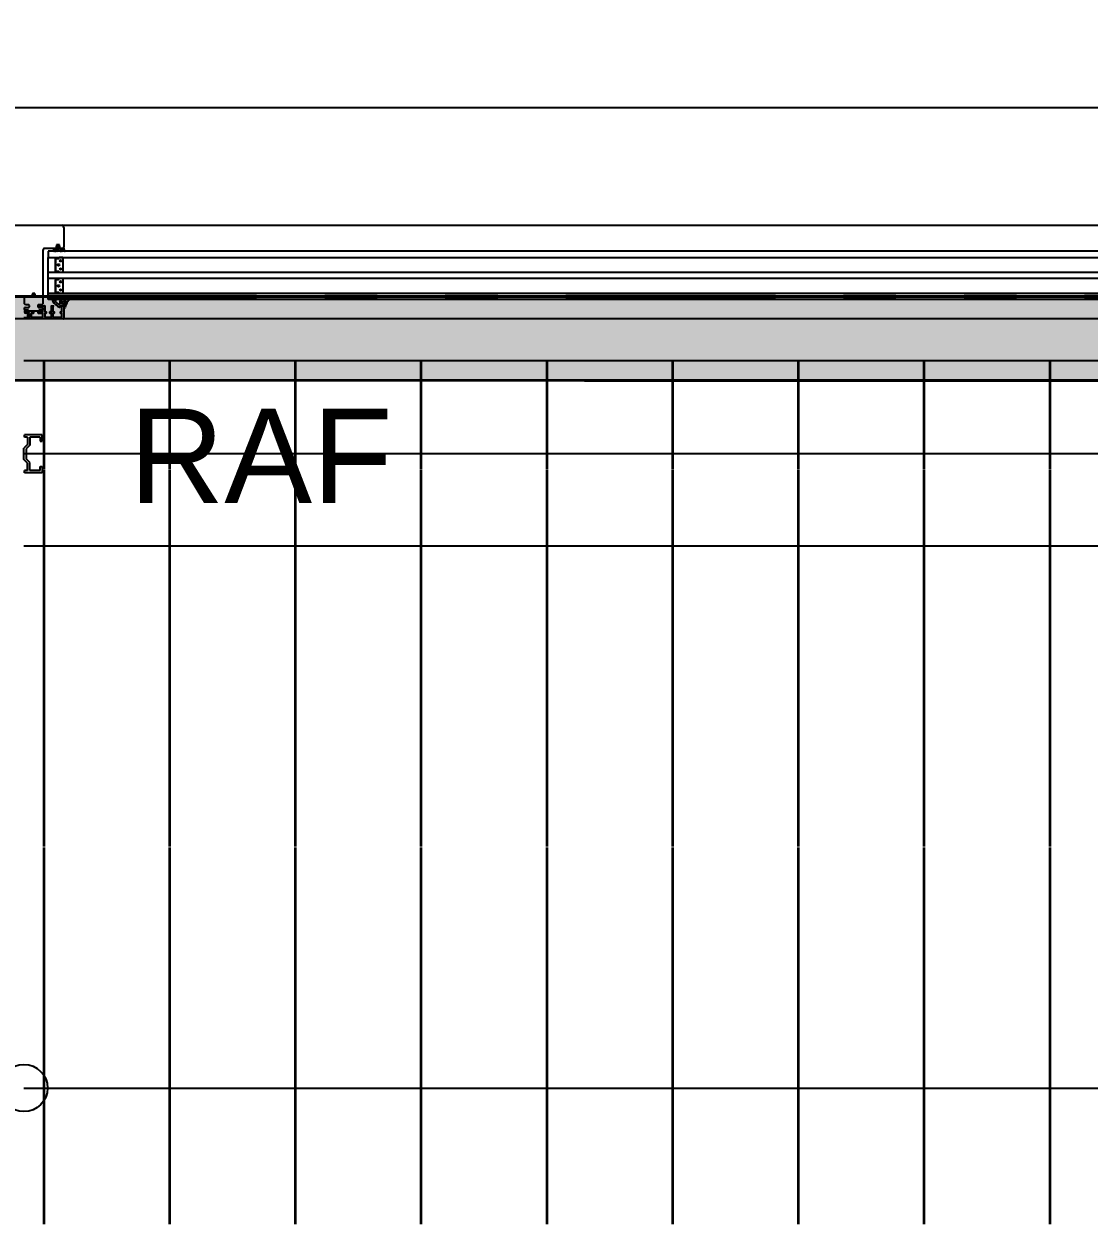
# Model space of a CAD drawing. Header units: centimetres. Extents: x 0.3 to 84.3, y 0.3 to 59.7.
# Drawn here: x 49.64 to 51.673, y 14.345 to 16.634 of the extents above; entities that cross this region are included whole.
import ezdxf

# ---------------------------------------------------------------- set-up
doc = ezdxf.new("R2010")
doc.units = ezdxf.units.CM
for name, pattern in [('AUSGEZOGEN', [0]), ('LINIE_23', [0.79, 0.4, -0.13, 0, -0.13, 0, -0.13]), ('PHANTOM', [63.5, 31.75, -6.35, 6.35, -6.35, 6.35, -6.35]), ('PUNKT', [6.35, 0, -6.35]), ('RAND', [44.45, 12.7, -6.35, 12.7, -6.35, 0, -6.35]), ('VERDECKT', [9.525, 6.35, -3.175])]:
    doc.linetypes.add(name, pattern=pattern)
for name, color, linetype, lineweight in [('Ausbau Raeume', 7, 'AUSGEZOGEN', 35), ('Bauachsen grob', 7, 'RAND', 25), ('Bodenplatte', 7, 'AUSGEZOGEN', 35), ('Decke', 7, 'AUSGEZOGEN', 35), ('Fenster', 7, 'AUSGEZOGEN', 35), ('Rolladen', 7, 'AUSGEZOGEN', 25), ('Text Werkplan Ausfuehrung', 7, 'AUSGEZOGEN', 50), ('Vorhangbrett', 7, 'AUSGEZOGEN', 25), ('Wand Beton bewehrt', 7, 'AUSGEZOGEN', 35), ('Werkplan- Ausfuehrungsmasse', 7, 'AUSGEZOGEN', 25)]:
    doc.layers.add(name, color=color, linetype=linetype, lineweight=lineweight)
doc.styles.add('ARIAL', font='ARIAL.TTF')

msp = doc.modelspace()

# ---------------------------------------------------------------- hatches: boundary and pattern name
at = {"layer": 'Bodenplatte', "linetype": 'AUSGEZOGEN', "lineweight": 25, "true_color": 0xe0ffe0}
msp.add_hatch(color=254, dxfattribs=at).paths.add_polyline_path([(31.66, 16.114), (31.66, 15.954), (62.72, 15.954), (62.72, 16.114)])

# ---------------------------------------------------------------- linework, layer by layer
at = {"layer": 'Ausbau Raeume', "color": 254, "linetype": 'AUSGEZOGEN', "lineweight": 35}
for p, q in [((49.6782, 15.7846), (49.6782, 15.9914)), ((49.9182, 15.7846), (49.9182, 15.9914)), ((50.1582, 15.7846), (50.1582, 15.9914)), ((50.3982, 15.7846), (50.3982, 15.9914)), ((50.6382, 15.7846), (50.6382, 15.9914)), ((50.8782, 15.7846), (50.8782, 15.9914)), ((51.1182, 15.7846), (51.1182, 15.9914)), ((51.3582, 15.7846), (51.3582, 15.9914)), ((51.5982, 15.7846), (51.5982, 15.9914)), ((49.6782, 15.0646), (49.6782, 15.7832)), ((49.9182, 15.0646), (49.9182, 15.7832)), ((50.1582, 15.0646), (50.1582, 15.7832)), ((50.3982, 15.0646), (50.3982, 15.7832)), ((50.6382, 15.0646), (50.6382, 15.7832)), ((50.8782, 15.0646), (50.8782, 15.7832)), ((51.1182, 15.0646), (51.1182, 15.7832)), ((51.3582, 15.0646), (51.3582, 15.7832)), ((51.5982, 15.0646), (51.5982, 15.7832)), ((49.6782, 14.3446), (49.6782, 15.0632)), ((49.9182, 14.3446), (49.9182, 15.0632)), ((50.1582, 14.3446), (50.1582, 15.0632)), ((50.3982, 14.3446), (50.3982, 15.0632)), ((50.6382, 14.3446), (50.6382, 15.0632)), ((50.8782, 14.3446), (50.8782, 15.0632)), ((51.1182, 14.3446), (51.1182, 15.0632)), ((51.3582, 14.3446), (51.3582, 15.0632)), ((51.5982, 14.3446), (51.5982, 15.0632))]:
    msp.add_line(p, q, dxfattribs=at)
at = {"layer": 'Bauachsen grob', "color": 32, "linetype": 'LINIE_23', "lineweight": 50, "true_color": 0xc36e14}
msp.add_line((21.964, 16.114), (72.416, 16.114), dxfattribs=at)
at = {"layer": 'Bodenplatte', "color": 92, "linetype": 'VERDECKT', "lineweight": 35, "true_color": 0x00c600}
for p, q in [((62.72, 16.114), (31.66, 16.114)), ((31.66, 15.954), (62.72, 15.954))]:
    msp.add_line(p, q, dxfattribs=at)
at = {"layer": 'Decke', "color": 92, "linetype": 'PHANTOM', "lineweight": 35, "true_color": 0x00c600}
for p, q in [((31.66, 16.114), (62.72, 16.114)), ((63.04, 15.954), (31.34, 15.954))]:
    msp.add_line(p, q, dxfattribs=at)
at = {"layer": 'Fenster', "color": 7, "linetype": 'AUSGEZOGEN', "lineweight": 25}
for p, q in [((52.634, 16.474), (49.562, 16.474)), ((49.501, 16.25), (49.712, 16.25)), ((49.712, 16.25), (52.634, 16.25)), ((49.716, 16.246), (49.716, 16.208)), ((49.7012, 16.2096), (49.7025, 16.2109)), ((49.702, 16.2091), (49.7017, 16.209)), ((49.708, 16.213), (49.7018, 16.213)), ((49.7018, 16.213), (49.7018, 16.206)), ((49.7037, 16.2072), (49.7037, 16.2094)), ((49.7047, 16.2118), (49.7051, 16.2118)), ((49.7061, 16.2094), (49.7061, 16.2072)), ((49.7072, 16.2109), (49.7086, 16.2096)), ((49.7081, 16.209), (49.7078, 16.2091)), ((49.708, 16.206), (49.708, 16.213)), ((49.676, 16.202), (49.676, 16.115)), ((49.7018, 16.206), (49.68, 16.206)), ((49.686, 16.2004), (49.686, 16.1884)), ((52.66, 16.2004), (49.686, 16.2004)), ((49.686, 16.1604), (49.686, 16.1884)), ((49.686, 16.1884), (52.66, 16.1884)), ((49.6969, 16.206), (49.7005, 16.206)), ((49.6969, 16.201), (49.6969, 16.2045)), ((49.6983, 16.2017), (49.6981, 16.2008)), ((49.6997, 16.2008), (49.6994, 16.2017)), ((49.7, 16.186), (49.7, 16.1627)), ((49.7004, 16.186), (49.7004, 16.1627)), ((49.7004, 16.1627), (49.7004, 16.186)), ((49.7019, 16.2023), (49.7008, 16.2007)), ((49.7068, 16.1872), (49.7011, 16.1872)), ((49.7061, 16.1868), (49.7011, 16.1868)), ((49.7011, 16.1868), (49.7061, 16.1868)), ((49.7058, 16.2028), (49.7028, 16.2028)), ((49.7036, 16.2017), (49.7053, 16.2023)), ((49.7079, 16.2018), (49.7036, 16.2004)), ((49.7068, 16.1872), (49.7068, 16.1872)), ((49.7069, 16.1876), (49.7069, 16.1876)), ((49.7141, 16.1884), (49.7077, 16.1884)), ((49.714, 16.206), (49.708, 16.206)), ((49.7089, 16.2008), (49.7087, 16.2017)), ((49.7093, 16.206), (49.7139, 16.206)), ((49.7103, 16.2017), (49.7101, 16.2008)), ((49.7117, 16.2008), (49.7114, 16.2017)), ((49.7129, 16.2013), (49.7128, 16.2008)), ((49.7175, 16.2004), (49.7139, 16.2016)), ((49.716, 16.208), (49.714, 16.206)), ((49.7144, 16.2063), (49.7148, 16.2068)), ((49.7148, 16.1612), (49.7148, 16.1876)), ((49.7159, 16.2065), (49.7159, 16.2063)), ((49.7159, 16.2063), (49.7159, 16.2061)), ((49.7159, 16.2059), (49.7168, 16.2033)), ((49.718, 16.2021), (49.7185, 16.2017)), ((49.686, 16.1484), (49.686, 16.1604)), ((49.686, 16.1604), (52.66, 16.1604)), ((49.686, 16.1204), (49.686, 16.1484)), ((52.66, 16.1484), (49.686, 16.1484)), ((49.7, 16.146), (49.7, 16.1227)), ((49.7004, 16.146), (49.7004, 16.1227)), ((49.7004, 16.1227), (49.7004, 16.146)), ((49.7011, 16.162), (49.7061, 16.162)), ((49.7061, 16.162), (49.7011, 16.162)), ((49.7011, 16.1616), (49.7068, 16.1616)), ((49.7068, 16.1472), (49.7011, 16.1472)), ((49.7061, 16.1468), (49.7011, 16.1468)), ((49.7011, 16.1468), (49.7061, 16.1468)), ((49.7068, 16.1616), (49.7068, 16.1616)), ((49.7068, 16.1472), (49.7068, 16.1472)), ((49.7069, 16.1612), (49.7069, 16.1612)), ((49.7069, 16.1476), (49.7069, 16.1476)), ((49.7077, 16.1604), (49.7141, 16.1604)), ((49.7141, 16.1484), (49.7077, 16.1484)), ((49.7148, 16.1212), (49.7148, 16.1476)), ((49.661, 16.12), (49.656, 16.12)), ((49.656, 16.12), (49.656, 16.114)), ((49.656, 16.114), (49.656, 16.1186)), ((49.657, 16.1196), (49.6585, 16.1196)), ((49.6585, 16.1196), (49.66, 16.1196)), ((49.661, 16.114), (49.661, 16.12)), ((49.661, 16.1186), (49.661, 16.114)), ((49.686, 16.1084), (49.686, 16.1204)), ((49.686, 16.1204), (52.66, 16.1204)), ((49.7011, 16.122), (49.7061, 16.122)), ((49.7061, 16.122), (49.7011, 16.122)), ((49.7011, 16.1216), (49.7068, 16.1216)), ((49.7068, 16.1216), (49.7068, 16.1216)), ((49.7069, 16.1212), (49.7069, 16.1212)), ((49.7077, 16.1204), (49.7141, 16.1204)), ((49.656, 16.114), (49.432, 16.114)), ((49.641, 16.1), (49.641, 16.114)), ((49.641, 16.114), (49.656, 16.114)), ((49.643, 16.098), (49.641, 16.1)), ((49.6494, 16.098), (49.643, 16.098)), ((49.6504, 16.0944), (49.6504, 16.097)), ((49.675, 16.114), (49.661, 16.114)), ((49.661, 16.114), (49.676, 16.114)), ((49.6666, 16.097), (49.6666, 16.0944)), ((49.667, 16.0944), (49.667, 16.0954)), ((49.674, 16.098), (49.6676, 16.098)), ((49.668, 16.0964), (49.6792, 16.0964)), ((49.676, 16.1), (49.674, 16.098)), ((49.676, 16.115), (49.675, 16.114)), ((49.676, 16.114), (49.676, 16.1)), ((49.6796, 16.096), (49.6796, 16.0854)), ((52.66, 16.1084), (49.686, 16.1084)), ((49.6924, 16.0854), (49.6924, 16.096)), ((49.6928, 16.0964), (49.696, 16.0964)), ((49.6964, 16.0954), (49.695, 16.0939)), ((49.7003, 16.1088), (49.6963, 16.108)), ((49.6984, 16.1059), (49.6985, 16.1062)), ((49.6985, 16.1058), (49.6984, 16.1059)), ((49.6985, 16.1062), (49.6987, 16.1063)), ((49.6987, 16.1057), (49.6985, 16.1058)), ((49.6987, 16.1063), (49.6994, 16.1066)), ((49.6991, 16.1055), (49.6987, 16.1057)), ((49.7066, 16.0991), (49.6991, 16.1055)), ((49.6994, 16.1066), (49.7007, 16.1069)), ((49.7087, 16.1035), (49.7083, 16.0999)), ((49.7086, 16.094), (49.7094, 16.0961)), ((49.7087, 16.1043), (49.7087, 16.1035)), ((49.714, 16.1079), (49.7095, 16.1067)), ((49.7098, 16.0964), (49.7153, 16.0964)), ((49.7122, 16.0933), (49.7102, 16.0954)), ((49.7107, 16.1035), (49.7103, 16.1028)), ((49.7103, 16.1028), (49.7104, 16.1012)), ((49.7104, 16.1012), (49.7108, 16.1006)), ((49.7106, 16.0964), (49.7156, 16.0964)), ((49.7126, 16.104), (49.7107, 16.1035)), ((49.7108, 16.1006), (49.711, 16.1005)), ((49.711, 16.1005), (49.7111, 16.1005)), ((49.7111, 16.1005), (49.7113, 16.1004)), ((49.7113, 16.1004), (49.7114, 16.1004)), ((49.7114, 16.1004), (49.7115, 16.1004)), ((49.7161, 16.1004), (49.7115, 16.1004)), ((49.7126, 16.104), (49.7138, 16.1042)), ((49.7138, 16.1042), (49.7148, 16.1045)), ((49.7148, 16.1045), (49.7164, 16.105)), ((49.716, 16.096), (49.716, 16.0718)), ((49.716, 16.0957), (49.716, 16.092)), ((49.7245, 16.1084), (49.7164, 16.1084)), ((49.7164, 16.105), (49.7179, 16.1054)), ((49.7194, 16.1047), (49.7174, 16.101)), ((49.7179, 16.1054), (49.7188, 16.1057)), ((49.7188, 16.1057), (49.7196, 16.1057)), ((49.7198, 16.1053), (49.7194, 16.1047)), ((49.7196, 16.1057), (49.7198, 16.1053)), ((49.7249, 16.106), (49.7252, 16.1064)), ((49.6394, 16.0738), (49.6472, 16.0738)), ((49.641, 16.089), (49.641, 16.0924)), ((49.641, 16.089), (49.641, 16.088)), ((49.641, 16.0848), (49.641, 16.085)), ((49.642, 16.0934), (49.6494, 16.0934)), ((49.6454, 16.088), (49.642, 16.088)), ((49.645, 16.088), (49.642, 16.088)), ((49.642, 16.086), (49.6544, 16.086)), ((49.643, 16.086), (49.644, 16.086)), ((49.6494, 16.0824), (49.6434, 16.0824)), ((49.6478, 16.088), (49.645, 16.088)), ((49.645, 16.087), (49.645, 16.0876)), ((49.6476, 16.0742), (49.6476, 16.081)), ((49.6498, 16.086), (49.6478, 16.088)), ((49.648, 16.0814), (49.649, 16.0814)), ((49.6585, 16.086), (49.6498, 16.086)), ((49.65, 16.0804), (49.65, 16.0718)), ((49.6504, 16.0718), (49.6504, 16.0814)), ((49.6538, 16.0816), (49.6538, 16.0754)), ((49.658, 16.082), (49.6542, 16.082)), ((49.6542, 16.075), (49.6756, 16.075)), ((49.6544, 16.086), (49.658, 16.086)), ((49.6584, 16.0856), (49.6584, 16.0824)), ((49.6672, 16.086), (49.6585, 16.086)), ((49.667, 16.083), (49.667, 16.0842)), ((49.6692, 16.088), (49.6672, 16.086)), ((49.6673, 16.0849), (49.6697, 16.0873)), ((49.6676, 16.0934), (49.675, 16.0934)), ((49.6756, 16.0934), (49.668, 16.0934)), ((49.6756, 16.082), (49.668, 16.082)), ((49.672, 16.088), (49.6692, 16.088)), ((49.6704, 16.0876), (49.6706, 16.0876)), ((49.671, 16.0872), (49.671, 16.0854)), ((49.6714, 16.085), (49.6756, 16.085)), ((49.6716, 16.088), (49.675, 16.088)), ((49.675, 16.088), (49.672, 16.088)), ((49.672, 16.087), (49.672, 16.0876)), ((49.674, 16.086), (49.673, 16.086)), ((49.676, 16.0854), (49.676, 16.093)), ((49.676, 16.0924), (49.676, 16.089)), ((49.676, 16.089), (49.676, 16.088)), ((49.676, 16.0754), (49.676, 16.0816)), ((49.6796, 16.0816), (49.6796, 16.0754)), ((49.68, 16.085), (49.6822, 16.085)), ((49.6822, 16.082), (49.68, 16.082)), ((49.68, 16.075), (49.692, 16.075)), ((49.6826, 16.0846), (49.6826, 16.0824)), ((49.6894, 16.0824), (49.6894, 16.0846)), ((49.6898, 16.085), (49.692, 16.085)), ((49.692, 16.082), (49.6898, 16.082)), ((49.6924, 16.0754), (49.6924, 16.0816)), ((49.6948, 16.0935), (49.6948, 16.0854)), ((49.6948, 16.0816), (49.6948, 16.0754)), ((49.6952, 16.085), (49.6974, 16.085)), ((49.6974, 16.082), (49.6952, 16.082)), ((49.6952, 16.075), (49.712, 16.075)), ((49.6978, 16.0846), (49.6978, 16.0824)), ((49.7094, 16.0824), (49.7094, 16.0846)), ((49.7098, 16.085), (49.712, 16.085)), ((49.712, 16.082), (49.7098, 16.082)), ((49.7124, 16.0854), (49.7124, 16.0929)), ((49.7124, 16.0754), (49.7124, 16.0816)), ((49.7164, 16.0916), (49.7171, 16.0916)), ((49.6496, 16.0714), (49.6044, 16.0714)), ((49.7156, 16.0714), (49.6508, 16.0714)), ((52.6304, 16.0714), (49.7156, 16.0714)), ((55.77, 15.9914), (49.64, 15.9914))]:
    msp.add_line(p, q, dxfattribs=at)
for centre, radius in [((49.706, 16.1744), 0.0016), ((49.7101, 16.1822), 0.0016), ((49.7101, 16.1665), 0.0016), ((49.7101, 16.1422), 0.0016), ((49.706, 16.1344), 0.0016), ((49.7101, 16.1265), 0.0016), ((49.7163, 16.0986), 0.000995)]:
    msp.add_circle(centre, radius, dxfattribs=at)
for centre, radius, start, end in [((49.712, 16.246), 0.004, 359.9999, 89.9999), ((49.7015, 16.2093), 0.0004, 135.0324, 300.0425), ((49.7021, 16.209), 0.0002, 346.7768, 120.0519), ((49.7047, 16.2088), 0.003, 90.0372, 135.0335), ((49.7049, 16.2094), 0.0012, 359.9614, 179.3442), ((49.7051, 16.2088), 0.003, 44.9663, 89.9626), ((49.7077, 16.209), 0.0002, 59.9479, 193.223), ((49.7083, 16.2093), 0.0004, 239.9572, 44.9674), ((49.68, 16.202), 0.004, 89.9999, 179.9999), ((49.6969, 16.2054), 0.0006, 89.9999, 246.423), ((49.6965, 16.2045), 0.0004, 359.9999, 66.423), ((49.6975, 16.201), 0.0006, 179.9999, 344.9999), ((49.6989, 16.2015), 0.0006, 14.9999, 164.9999), ((49.7002, 16.201), 0.0006, 194.9999, 329.9999), ((49.7011, 16.186), 0.00114, 89.9999, 179.9999), ((49.7011, 16.186), 0.00078, 89.9999, 179.9999), ((49.7011, 16.186), 0.00078, 89.9999, 179.9999), ((49.7005, 16.205), 0.001, 45.6221, 89.9999), ((49.7015, 16.206), 0.0004, 225.6221, 2.7209), ((49.7099, 16.2064), 0.00802, 161.7762, 182.7209), ((49.7028, 16.2018), 0.001, 89.9999, 149.9999), ((49.7035, 16.201), 0.000646, 88.0244, 273.4997), ((49.7049, 16.2072), 0.0012, 180.2732, 359.6531), ((49.7058, 16.2013), 0.00112, 81.479, 114.0975), ((49.7059, 16.2026), 0.00022, 270.1832, 121.5094), ((49.7061, 16.1876), 0.00078, 269.9999, 359.9999), ((49.7061, 16.1876), 0.00078, 269.9999, 325.1361), ((49.7077, 16.1876), 0.00078, 89.9999, 179.9999), ((49.6999, 16.2064), 0.00802, 357.2796, 18.2236), ((49.7083, 16.206), 0.0004, 177.2654, 314.3777), ((49.7083, 16.2015), 0.000445, 15.4019, 150.3683), ((49.7093, 16.205), 0.001, 89.9999, 134.3777), ((49.7095, 16.201), 0.0006, 194.9999, 344.9999), ((49.7109, 16.2015), 0.0006, 14.9999, 164.9999), ((49.7122, 16.201), 0.0006, 194.9999, 344.9999), ((49.7135, 16.2011), 0.0006, 48.5074, 164.9999), ((49.7139, 16.2066), 0.0006, 269.9999, 324.9999), ((49.7141, 16.1876), 0.00078, 359.9999, 89.9999), ((49.7153, 16.2065), 0.0006, 0.0101, 144.9999), ((49.7179, 16.2061), 0.002, 179.9999, 187.1661), ((49.7185, 16.2037), 0.00169, 194.2985, 253.4106), ((49.7177, 16.2012), 0.000896, 251.6435, 31.3801), ((49.7011, 16.1627), 0.00114, 179.9999, 269.9999), ((49.7011, 16.146), 0.00114, 89.9999, 179.9999), ((49.7011, 16.1627), 0.00078, 179.9999, 269.9999), ((49.7011, 16.1627), 0.00078, 179.9999, 269.9999), ((49.7011, 16.146), 0.00078, 89.9999, 179.9999), ((49.7011, 16.146), 0.00078, 89.9999, 179.9999), ((49.7061, 16.1612), 0.00078, 359.9999, 89.9999), ((49.7061, 16.1612), 0.00078, 34.8637, 89.9999), ((49.7061, 16.1476), 0.00078, 269.9999, 359.9999), ((49.7061, 16.1476), 0.00078, 269.9999, 325.1361), ((49.7077, 16.1612), 0.00078, 179.9999, 269.9999), ((49.7077, 16.1476), 0.00078, 89.9999, 179.9999), ((49.7141, 16.1612), 0.00078, 269.9999, 359.9999), ((49.7141, 16.1476), 0.00078, 359.9999, 89.9999), ((49.657, 16.1186), 0.001, 89.9999, 179.9999), ((49.66, 16.1186), 0.001, 359.9999, 89.9999), ((49.7011, 16.1227), 0.00114, 179.9999, 269.9999), ((49.7011, 16.1227), 0.00078, 179.9999, 269.9999), ((49.7011, 16.1227), 0.00078, 179.9999, 269.9999), ((49.7061, 16.1212), 0.00078, 359.9999, 89.9999), ((49.7061, 16.1212), 0.00078, 34.8637, 89.9999), ((49.7077, 16.1212), 0.00078, 179.9999, 269.9999), ((49.7141, 16.1212), 0.00078, 269.9999, 359.9999), ((49.6494, 16.097), 0.001, 359.9999, 89.9999), ((49.6676, 16.097), 0.001, 89.9999, 179.9999), ((49.668, 16.0954), 0.001, 89.9999, 179.9999), ((49.6792, 16.096), 0.0004, 359.9999, 89.9999), ((49.6928, 16.096), 0.0004, 89.9999, 179.9999), ((49.6964, 16.1061), 0.002, 93.0115, 229.8572), ((49.7281, 16.1301), 0.0417, 217.795, 240.7686), ((49.696, 16.0958), 0.0006, 314.9999, 89.9999), ((49.7005, 16.1079), 0.001, 281.3669, 101.3668), ((49.7072, 16.1001), 0.00115, 239.8696, 347.5331), ((49.71, 16.1052), 0.00154, 105.8078, 215.7803), ((49.7098, 16.096), 0.0004, 89.9999, 159.9999), ((49.7106, 16.0958), 0.0006, 89.9999, 224.9999), ((49.7164, 16.1024), 0.006, 90, 112.8654), ((49.7153, 16.0957), 0.000662, 359.9999, 89.9999), ((49.7156, 16.096), 0.0004, 359.9999, 89.9999), ((49.7162, 16.102), 0.00158, 268.845, 320.3863), ((49.7434, 16.0891), 0.025, 142.0486, 171.1539), ((49.7175, 16.1105), 0.00864, 315.6164, 328.3667), ((49.7245, 16.1074), 0.001, 340.9741, 89.9999), ((49.7224, 16.1081), 0.00324, 328.3667, 340.9741), ((49.642, 16.0924), 0.001, 89.9999, 179.9999), ((49.642, 16.089), 0.001, 179.9999, 269.9999), ((49.642, 16.089), 0.001, 179.9999, 269.9999), ((49.643, 16.088), 0.002, 179.9999, 269.9999), ((49.642, 16.085), 0.001, 89.9999, 179.9999), ((49.6434, 16.0848), 0.0024, 179.9999, 269.9999), ((49.644, 16.087), 0.001, 269.9999, 359.9999), ((49.6454, 16.0876), 0.0004, 89.9999, 179.9999), ((49.6472, 16.0742), 0.0004, 269.9999, 359.9999), ((49.648, 16.081), 0.0004, 89.9999, 179.9999), ((49.649, 16.0804), 0.001, 359.9999, 89.9999), ((49.6494, 16.0944), 0.001, 269.9999, 359.9999), ((49.6494, 16.0814), 0.001, 359.9999, 89.9999), ((49.6496, 16.0718), 0.0004, 269.9999, 359.9999), ((49.6508, 16.0718), 0.0004, 179.9999, 269.9999), ((49.6542, 16.0816), 0.0004, 89.9999, 179.9999), ((49.6542, 16.0754), 0.0004, 179.9999, 269.9999), ((49.658, 16.0856), 0.0004, 359.9999, 89.9999), ((49.658, 16.0824), 0.0004, 269.9999, 359.9999), ((49.6676, 16.0944), 0.001, 179.9999, 269.9999), ((49.668, 16.0944), 0.001, 179.9999, 269.9999), ((49.668, 16.0842), 0.001, 134.9999, 179.9999), ((49.668, 16.083), 0.001, 179.9999, 269.9999), ((49.6704, 16.0866), 0.001, 89.9999, 134.9999), ((49.6706, 16.0872), 0.0004, 359.9999, 89.9999), ((49.6714, 16.0854), 0.0004, 179.9999, 269.9999), ((49.6716, 16.0876), 0.0004, 359.9999, 89.9999), ((49.673, 16.087), 0.001, 179.9999, 269.9999), ((49.674, 16.088), 0.002, 269.9999, 359.9999), ((49.675, 16.0924), 0.001, 359.9999, 89.9999), ((49.675, 16.089), 0.001, 269.9999, 359.9999), ((49.675, 16.089), 0.001, 269.9999, 359.9999), ((49.6756, 16.093), 0.0004, 359.9999, 89.9999), ((49.6756, 16.0854), 0.0004, 269.9999, 359.9999), ((49.6756, 16.0816), 0.0004, 359.9999, 89.9999), ((49.6756, 16.0754), 0.0004, 269.9999, 359.9999), ((49.68, 16.0854), 0.0004, 179.9999, 269.9999), ((49.68, 16.0816), 0.0004, 89.9999, 179.9999), ((49.68, 16.0754), 0.0004, 179.9999, 269.9999), ((49.6822, 16.0846), 0.0004, 359.9999, 89.9999), ((49.6822, 16.0824), 0.0004, 269.9999, 359.9999), ((49.6898, 16.0846), 0.0004, 89.9999, 179.9999), ((49.6898, 16.0824), 0.0004, 179.9999, 269.9999), ((49.692, 16.0854), 0.0004, 269.9999, 359.9999), ((49.692, 16.0816), 0.0004, 359.9999, 89.9999), ((49.692, 16.0754), 0.0004, 269.9999, 359.9999), ((49.6954, 16.0935), 0.0006, 134.9999, 179.9999), ((49.6952, 16.0854), 0.0004, 179.9999, 269.9999), ((49.6952, 16.0816), 0.0004, 89.9999, 179.9999), ((49.6952, 16.0754), 0.0004, 179.9999, 269.9999), ((49.6974, 16.0846), 0.0004, 359.9999, 89.9999), ((49.6974, 16.0824), 0.0004, 269.9999, 359.9999), ((49.708, 16.0942), 0.0006, 237.477, 339.9999), ((49.7098, 16.0846), 0.0004, 89.9999, 179.9999), ((49.7098, 16.0824), 0.0004, 179.9999, 269.9999), ((49.712, 16.0854), 0.0004, 269.9999, 359.9999), ((49.712, 16.0816), 0.0004, 359.9999, 89.9999), ((49.712, 16.0754), 0.0004, 269.9999, 359.9999), ((49.7118, 16.0929), 0.0006, 359.9999, 44.9999), ((49.7156, 16.0718), 0.0004, 270, 359.9999), ((49.7164, 16.092), 0.0004, 179.9999, 269.9999), ((49.7171, 16.0932), 0.0016, 269.9999, 349.6171)]:
    msp.add_arc(centre, radius, start, end, dxfattribs=at)
at = {"layer": 'Rolladen', "color": 7, "linetype": 'AUSGEZOGEN', "lineweight": 25}
for p, q in [((49.641, 15.846), (49.641, 15.85)), ((49.675, 15.85), (49.641, 15.85)), ((49.647, 15.846), (49.641, 15.846)), ((49.647, 15.846), (49.647, 15.832)), ((49.651, 15.846), (49.651, 15.8303)), ((49.671, 15.846), (49.651, 15.846)), ((49.671, 15.846), (49.671, 15.838)), ((49.675, 15.838), (49.675, 15.85)), ((49.647, 15.832), (49.64, 15.825)), ((49.64, 15.803), (49.64, 15.825)), ((49.651, 15.8303), (49.644, 15.8233)), ((49.644, 15.8233), (49.644, 15.8047)), ((49.671, 15.838), (49.675, 15.838)), ((49.64, 15.809), (49.64, 15.819)), ((49.64, 15.808), (49.64, 15.809)), ((49.647, 15.796), (49.64, 15.803)), ((49.651, 15.7977), (49.644, 15.8047)), ((49.651, 15.782), (49.651, 15.7977)), ((49.647, 15.782), (49.641, 15.782)), ((49.641, 15.778), (49.641, 15.782)), ((49.675, 15.778), (49.641, 15.778)), ((49.647, 15.782), (49.647, 15.796)), ((49.671, 15.782), (49.651, 15.782)), ((49.671, 15.79), (49.675, 15.79)), ((49.671, 15.782), (49.671, 15.79)), ((49.675, 15.79), (49.675, 15.778))]:
    msp.add_line(p, q, dxfattribs=at)
at = {"layer": 'Rolladen', "color": 7, "linetype": 'PHANTOM', "lineweight": 25}
for p, q in [((55.7706, 15.814), (49.64, 15.814)), ((55.77, 15.638), (49.64, 15.638))]:
    msp.add_line(p, q, dxfattribs=at)
at = {"layer": 'Vorhangbrett', "color": 191, "linetype": 'PUNKT', "lineweight": 25, "true_color": 0xbe96ea}
msp.add_line((48.85, 16.634), (62.37, 16.634), dxfattribs=at)
at = {"layer": 'Wand Beton bewehrt', "color": 180, "linetype": 'PUNKT', "lineweight": 25}
for p, q in [((56, 16.254), (49.41, 16.254)), ((49.64, 16.114), (55.77, 16.114))]:
    msp.add_line(p, q, dxfattribs=at)
at = {"layer": 'Werkplan- Ausfuehrungsmasse', "color": 7, "linetype": 'AUSGEZOGEN', "lineweight": 25}
msp.add_line((49.64, 14.604), (55.77, 14.604), dxfattribs=at)
msp.add_circle((49.64, 14.604), 0.045, dxfattribs=at)

# ---------------------------------------------------------------- texts
at = {"layer": 'Text Werkplan Ausfuehrung', "color": 7, "linetype": 'AUSGEZOGEN', "lineweight": 35, "insert": (49.8406, 15.72), "char_height": 0.18, "width": 0.09, "attachment_point": 7, "style": 'ARIAL'}
msp.add_mtext('RAF', dxfattribs=at)

doc.saveas('drawing.dxf')
